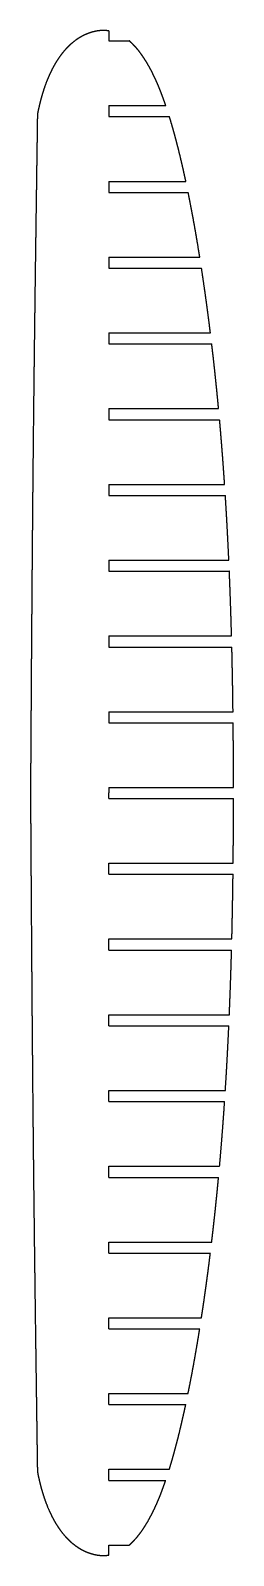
# Model space of a CAD drawing. Header units: metres. Extents: x 0 to 70, y -262 to 262.
import ezdxf

# ---------------------------------------------------------------- set-up
doc = ezdxf.new("R2010")
doc.units = ezdxf.units.M

msp = doc.modelspace()

# ---------------------------------------------------------------- linework, layer by layer
for p, q in [((26.98, 258.1, 977), (34.03, 258.1, 977)), ((26.98, 235.9, 977), (46.57, 235.9, 977)), ((26.98, 232.1, 977), (47.8, 232.1, 977)), ((26.98, 209.9, 977), (53.45, 209.9, 977)), ((26.98, 206.1, 977), (54.24, 206.1, 977)), ((26.98, 183.9, 977), (58.24, 183.9, 977)), ((26.98, 180.1, 977), (58.83, 180.1, 977)), ((26.98, 157.9, 977), (61.88, 157.9, 977)), ((26.98, 154.1, 977), (62.34, 154.1, 977)), ((26.98, 131.9, 977), (64.69, 131.9, 977)), ((26.98, 128.1, 977), (65.04, 128.1, 977)), ((26.98, 105.9, 977), (66.77, 105.9, 977)), ((26.98, 102.1, 977), (67.02, 102.1, 977)), ((26.98, 79.9, 977), (68.22, 79.9, 977)), ((26.98, 76.1, 977), (68.38, 76.1, 977)), ((26.98, 53.9, 977), (69.15, 53.9, 977)), ((26.98, 50.1, 977), (69.25, 50.1, 977)), ((26.98, 27.9, 977), (69.65, 27.9, 977)), ((26.98, 24.1, 977), (69.7, 24.1, 977)), ((26.98, 1.9, 977), (69.82, 1.9, 977)), ((26.98, -1.9, 977), (69.82, -1.9, 977)), ((26.98, -24.1, 977), (69.7, -24.1, 977)), ((26.98, -27.9, 977), (69.66, -27.9, 977)), ((26.98, -50.1, 977), (69.25, -50.1, 977)), ((26.98, -53.9, 977), (69.15, -53.9, 977)), ((26.98, -76.1, 977), (68.39, -76.1, 977)), ((26.98, -79.9, 977), (68.22, -79.9, 977)), ((26.98, -102.1, 977), (67.01, -102.1, 977)), ((26.98, -105.9, 977), (66.77, -105.9, 977)), ((26.98, -128.1, 977), (65.03, -128.1, 977)), ((26.98, -131.9, 977), (64.68, -131.9, 977)), ((26.98, -154.1, 977), (62.33, -154.1, 977)), ((26.98, -157.9, 977), (61.87, -157.9, 977)), ((26.98, -180.1, 977), (58.81, -180.1, 977)), ((26.98, -183.9, 977), (58.21, -183.9, 977)), ((26.98, -206.1, 977), (54.21, -206.1, 977)), ((26.98, -209.9, 977), (53.42, -209.9, 977)), ((26.98, -232.1, 977), (47.76, -232.1, 977)), ((26.98, -235.9, 977), (46.53, -235.9, 977)), ((26.98, -258.1, 977), (34, -258.1, 977))]:
    msp.add_line(p, q)
for points, knots in [([(26.98, 261.53, 977), (26.36, 261.62, 977), (25.73, 261.68, 977), (25.1, 261.7, 977), (24.47, 261.69, 977), (23.85, 261.64, 977), (23.22, 261.55, 977), (22.61, 261.44, 977), (21.77, 261.24, 977), (21.55, 261.19, 977), (21.33, 261.13, 977), (21.11, 261.07, 977), (20.9, 261, 977), (20.68, 260.93, 977), (20.46, 260.86, 977), (19.49, 260.51, 977), (18.75, 260.21, 977), (18.02, 259.86, 977), (17.31, 259.48, 977), (16.63, 259.06, 977), (15.96, 258.61, 977), (15.31, 258.13, 977), (13.84, 256.94, 977), (13.03, 256.2, 977), (12.26, 255.41, 977), (11.54, 254.59, 977), (10.85, 253.73, 977), (10.2, 252.85, 977), (9.59, 251.94, 977), (8.44, 250.1, 977), (7.91, 249.17, 977), (7.4, 248.22, 977), (6.93, 247.26, 977), (6.49, 246.28, 977), (6.07, 245.29, 977), (5.67, 244.29, 977), (4.84, 242.02, 977), (4.41, 240.74, 977), (4.01, 239.44, 977), (3.65, 238.14, 977), (3.31, 236.83, 977), (3.01, 235.51, 977), (2.72, 234.19, 977), (2.47, 232.86, 977)], [0, 0, 0, 0, 0, 0, 0, 0, 0, 0.1226, 0.1226, 0.1226, 0.1226, 0.1226, 0.1226, 0.1226, 0.166955, 0.166955, 0.166955, 0.166955, 0.166955, 0.166955, 0.166955, 0.321557, 0.321557, 0.321557, 0.321557, 0.321557, 0.321557, 0.321557, 0.532717, 0.532717, 0.532717, 0.532717, 0.532717, 0.532717, 0.532717, 0.739489, 0.739489, 0.739489, 0.739489, 0.739489, 0.739489, 0.739489, 1, 1, 1, 1, 1, 1, 1, 1, 1]), ([(46.57, 235.9, 977), (46.55, 235.96, 977), (46.53, 236.01, 977), (46.51, 236.07, 977), (46.49, 236.13, 977), (46.47, 236.18, 977), (46.45, 236.24, 977), (46.43, 236.29, 977), (46.21, 236.94, 977), (46, 237.53, 977), (45.79, 238.12, 977), (45.58, 238.7, 977), (45.36, 239.29, 977), (45.14, 239.87, 977), (44.91, 240.45, 977), (44.29, 242.01, 977), (43.88, 243, 977), (43.47, 243.97, 977), (43.03, 244.94, 977), (42.58, 245.9, 977), (42.12, 246.86, 977), (41.63, 247.8, 977), (40.7, 249.51, 977), (40.27, 250.28, 977), (39.81, 251.05, 977), (39.34, 251.8, 977), (38.86, 252.54, 977), (38.35, 253.27, 977), (37.82, 253.98, 977), (36.91, 255.14, 977), (36.53, 255.6, 977), (36.14, 256.04, 977), (35.74, 256.48, 977), (35.33, 256.9, 977), (34.91, 257.32, 977), (34.48, 257.72, 977), (34.03, 258.1, 977)], [0, 0, 0, 0, 0, 0, 0, 0, 0, 0.018387, 0.018387, 0.018387, 0.018387, 0.018387, 0.018387, 0.018387, 0.211973, 0.211973, 0.211973, 0.211973, 0.211973, 0.211973, 0.211973, 0.541408, 0.541408, 0.541408, 0.541408, 0.541408, 0.541408, 0.541408, 0.816703, 0.816703, 0.816703, 0.816703, 0.816703, 0.816703, 0.816703, 1, 1, 1, 1, 1, 1, 1, 1, 1]), ([(2.47, 232.86, 977), (2.47, 232.86, 977), (2.47, 232.86, 977), (2.47, 232.86, 977), (2.47, 232.86, 977), (2.47, 232.86, 977), (2.47, 232.86, 977), (2.47, 232.86, 977), (2.47, 232.86, 977), (2.47, 232.86, 977), (2.47, 232.86, 977), (2.47, 232.85, 977), (2.47, 232.85, 977), (2.47, 232.84, 977), (2.47, 232.83, 977), (2.47, 232.81, 977), (2.47, 232.8, 977), (2.47, 232.79, 977), (2.47, 232.77, 977), (2.47, 232.75, 977), (2.47, 232.73, 977), (2.47, 232.7, 977), (2.47, 232.65, 977), (2.47, 232.63, 977), (2.46, 232.61, 977), (2.46, 232.59, 977), (2.46, 232.56, 977), (2.46, 232.54, 977), (2.46, 232.51, 977), (2.46, 232.44, 977), (2.46, 232.39, 977), (2.46, 232.34, 977), (2.46, 232.28, 977), (2.46, 232.23, 977), (2.46, 232.16, 977), (2.46, 232.1, 977), (2.46, 231.95, 977), (2.45, 231.86, 977), (2.45, 231.77, 977), (2.45, 231.68, 977), (2.45, 231.57, 977), (2.45, 231.46, 977), (2.45, 231.35, 977), (2.44, 231.01, 977), (2.44, 230.79, 977), (2.44, 230.57, 977), (2.43, 230.35, 977), (2.43, 230.13, 977), (2.43, 229.91, 977), (2.42, 229.7, 977), (2.42, 229.12, 977), (2.41, 228.75, 977), (2.41, 228.39, 977), (2.4, 228.03, 977), (2.4, 227.67, 977), (2.39, 227.31, 977), (2.38, 226.94, 977), (2.37, 225.81, 977), (2.36, 225.04, 977), (2.35, 224.27, 977), (2.34, 223.5, 977), (2.33, 222.72, 977), (2.31, 221.95, 977), (2.3, 221.18, 977), (2.29, 219.89, 977), (2.28, 219.36, 977), (2.27, 218.8, 977), (2.26, 218.23, 977), (2.25, 217.65, 977), (2.25, 217.04, 977), (2.24, 216.42, 977), (2.22, 215.44, 977), (2.22, 215.1, 977), (2.21, 214.77, 977), (2.21, 214.43, 977), (2.2, 214.09, 977), (2.2, 213.76, 977), (2.19, 213.42, 977), (2.18, 212.67, 977), (2.18, 212.25, 977), (2.17, 211.83, 977), (2.17, 211.39, 977), (2.16, 210.96, 977), (2.15, 210.51, 977), (2.15, 210.06, 977), (2.11, 207.47, 977), (2.08, 205.33, 977), (2.05, 203.19, 977), (2.02, 201.05, 977), (1.99, 198.91, 977), (1.96, 196.77, 977), (1.93, 194.63, 977), (1.83, 187.04, 977), (1.75, 181.58, 977), (1.68, 176.13, 977), (1.61, 170.68, 977), (1.54, 165.22, 977), (1.47, 159.77, 977), (1.4, 154.32, 977), (1.29, 144.84, 977), (1.24, 140.82, 977), (1.2, 136.8, 977), (1.15, 132.79, 977), (1.11, 128.77, 977), (1.06, 124.75, 977), (1.02, 120.73, 977), (0.94, 112.68, 977), (0.9, 108.66, 977), (0.86, 104.64, 977), (0.82, 100.61, 977), (0.79, 96.59, 977), (0.75, 92.56, 977), (0.72, 88.54, 977), (0.66, 81.3, 977), (0.63, 78.09, 977), (0.6, 74.88, 977), (0.58, 71.67, 977), (0.55, 68.46, 977), (0.53, 65.25, 977), (0.51, 62.04, 977), (0.46, 56.05, 977), (0.44, 53.27, 977), (0.42, 50.49, 977), (0.4, 47.72, 977), (0.38, 44.94, 977), (0.36, 42.16, 977), (0.35, 39.39, 977), (0.32, 34.71, 977), (0.3, 32.82, 977), (0.29, 30.92, 977), (0.28, 29.02, 977), (0.27, 27.12, 977), (0.25, 25.22, 977), (0.24, 23.32, 977), (0.23, 20.75, 977), (0.22, 20.07, 977), (0.22, 19.39, 977), (0.21, 18.71, 977), (0.21, 18.03, 977), (0.2, 17.35, 977), (0.2, 16.67, 977), (0.19, 15.4, 977), (0.19, 14.8, 977), (0.18, 14.21, 977), (0.18, 13.61, 977), (0.18, 13.02, 977), (0.17, 12.42, 977), (0.17, 11.83, 977), (0.16, 10.54, 977), (0.16, 9.85, 977), (0.15, 9.16, 977), (0.15, 8.47, 977), (0.14, 7.78, 977), (0.14, 7.09, 977), (0.14, 6.4, 977), (0.13, 5.36, 977), (0.13, 5, 977), (0.12, 4.65, 977), (0.12, 4.29, 977), (0.12, 3.94, 977), (0.12, 3.58, 977), (0.12, 3.23, 977), (0.11, 2.68, 977), (0.11, 2.49, 977), (0.11, 2.32, 977), (0.11, 2.15, 977), (0.11, 1.99, 977), (0.11, 1.85, 977), (0.11, 1.71, 977), (0.11, 1.47, 977), (0.1, 1.35, 977), (0.1, 1.24, 977), (0.1, 1.13, 977), (0.1, 1.02, 977), (0.1, 0.91, 977), (0.1, 0.8, 977), (0.1, 0.65, 977), (0.1, 0.62, 977), (0.1, 0.58, 977), (0.1, 0.55, 977), (0.1, 0.52, 977), (0.1, 0.49, 977), (0.1, 0.46, 977), (0.1, 0.38, 977), (0.1, 0.34, 977), (0.1, 0.3, 977), (0.1, 0.27, 977), (0.1, 0.24, 977), (0.1, 0.21, 977), (0.1, 0.18, 977), (0.1, 0.13, 977), (0.1, 0.11, 977), (0.1, 0.09, 977), (0.1, 0.08, 977), (0.1, 0.06, 977), (0.1, 0.05, 977), (0.1, 0.04, 977), (0.1, 0.03, 977), (0.1, 0.02, 977), (0.1, 0.01, 977), (0.1, 0.01, 977), (0.1, 0, 977), (0.1, 0, 977), (0.1, 0, 977), (0.1, 0, 977), (0.1, 0, 977), (0.1, 0, 977), (0.1, 0, 977), (0.1, 0, 977), (0.1, 0, 977), (0.1, -0.01, 977), (0.1, -0.02, 977), (0.1, -0.03, 977), (0.1, -0.03, 977), (0.1, -0.05, 977), (0.1, -0.06, 977), (0.1, -0.08, 977), (0.1, -0.1, 977), (0.1, -0.14, 977), (0.1, -0.17, 977), (0.1, -0.2, 977), (0.1, -0.24, 977), (0.1, -0.28, 977), (0.1, -0.32, 977), (0.1, -0.37, 977), (0.1, -0.47, 977), (0.1, -0.52, 977), (0.1, -0.57, 977), (0.1, -0.63, 977), (0.1, -0.69, 977), (0.1, -0.76, 977), (0.1, -0.83, 977), (0.1, -0.98, 977), (0.1, -1.06, 977), (0.1, -1.14, 977), (0.1, -1.23, 977), (0.1, -1.33, 977), (0.1, -1.43, 977), (0.11, -1.54, 977), (0.11, -1.87, 977), (0.11, -2.09, 977), (0.11, -2.31, 977), (0.11, -2.53, 977), (0.11, -2.74, 977), (0.11, -2.96, 977), (0.12, -3.18, 977), (0.12, -3.77, 977), (0.12, -4.13, 977), (0.12, -4.49, 977), (0.13, -4.86, 977), (0.13, -5.22, 977), (0.13, -5.59, 977), (0.13, -5.95, 977), (0.14, -7.09, 977), (0.15, -7.86, 977), (0.15, -8.64, 977), (0.15, -9.41, 977), (0.16, -10.19, 977), (0.16, -10.97, 977), (0.17, -11.74, 977), (0.18, -13.04, 977), (0.18, -13.58, 977), (0.18, -14.13, 977), (0.19, -14.7, 977), (0.19, -15.29, 977), (0.2, -15.9, 977), (0.2, -16.53, 977), (0.21, -17.51, 977), (0.21, -17.85, 977), (0.21, -18.19, 977), (0.21, -18.53, 977), (0.21, -18.87, 977), (0.22, -19.2, 977), (0.22, -19.54, 977), (0.22, -20.3, 977), (0.23, -20.72, 977), (0.23, -21.14, 977), (0.23, -21.58, 977), (0.23, -22.02, 977), (0.24, -22.46, 977), (0.24, -22.92, 977), (0.26, -25.52, 977), (0.27, -27.67, 977), (0.28, -29.82, 977), (0.3, -31.97, 977), (0.31, -34.12, 977), (0.33, -36.27, 977), (0.34, -38.42, 977), (0.39, -46.04, 977), (0.43, -51.52, 977), (0.47, -56.99, 977), (0.51, -62.46, 977), (0.55, -67.93, 977), (0.59, -73.4, 977), (0.64, -78.88, 977), (0.72, -88.37, 977), (0.75, -92.4, 977), (0.79, -96.42, 977), (0.82, -100.44, 977), (0.86, -104.47, 977), (0.9, -108.49, 977), (0.94, -112.52, 977), (1.02, -120.56, 977), (1.06, -124.58, 977), (1.11, -128.6, 977), (1.15, -132.62, 977), (1.19, -136.64, 977), (1.24, -140.66, 977), (1.29, -144.68, 977), (1.38, -151.9, 977), (1.41, -155.1, 977), (1.45, -158.3, 977), (1.49, -161.5, 977), (1.53, -164.71, 977), (1.58, -167.91, 977), (1.62, -171.11, 977), (1.69, -177.08, 977), (1.73, -179.84, 977), (1.77, -182.61, 977), (1.8, -185.37, 977), (1.84, -188.14, 977), (1.88, -190.9, 977), (1.92, -193.67, 977), (1.98, -198.38, 977), (2.01, -200.33, 977), (2.04, -202.28, 977), (2.06, -204.23, 977), (2.09, -206.18, 977), (2.12, -208.13, 977), (2.15, -210.09, 977), (2.18, -212.77, 977), (2.19, -213.48, 977), (2.2, -214.17, 977), (2.21, -214.85, 977), (2.22, -215.5, 977), (2.23, -216.14, 977), (2.24, -216.76, 977), (2.26, -217.94, 977), (2.27, -218.52, 977), (2.27, -219.1, 977), (2.28, -219.68, 977), (2.29, -220.26, 977), (2.3, -220.84, 977), (2.31, -221.42, 977), (2.32, -222.68, 977), (2.33, -223.35, 977), (2.34, -224.02, 977), (2.35, -224.69, 977), (2.36, -225.37, 977), (2.37, -226.04, 977), (2.38, -226.71, 977), (2.4, -227.73, 977), (2.4, -228.07, 977), (2.41, -228.41, 977), (2.41, -228.76, 977), (2.42, -229.1, 977), (2.42, -229.44, 977), (2.43, -229.79, 977), (2.43, -230.32, 977), (2.44, -230.5, 977), (2.44, -230.67, 977), (2.44, -230.83, 977), (2.44, -230.98, 977), (2.44, -231.12, 977), (2.45, -231.26, 977), (2.45, -231.51, 977), (2.45, -231.62, 977), (2.45, -231.73, 977), (2.45, -231.84, 977), (2.46, -231.93, 977), (2.46, -232.02, 977), (2.46, -232.1, 977), (2.46, -232.21, 977), (2.46, -232.25, 977), (2.46, -232.29, 977), (2.46, -232.32, 977), (2.46, -232.35, 977), (2.46, -232.38, 977), (2.46, -232.41, 977), (2.46, -232.48, 977), (2.46, -232.52, 977), (2.46, -232.56, 977), (2.46, -232.6, 977), (2.47, -232.63, 977), (2.47, -232.66, 977), (2.47, -232.68, 977), (2.47, -232.73, 977), (2.47, -232.75, 977), (2.47, -232.77, 977), (2.47, -232.79, 977), (2.47, -232.8, 977), (2.47, -232.81, 977), (2.47, -232.82, 977), (2.47, -232.84, 977), (2.47, -232.84, 977), (2.47, -232.85, 977), (2.47, -232.85, 977), (2.47, -232.85, 977), (2.47, -232.86, 977), (2.47, -232.86, 977), (2.47, -232.86, 977), (2.47, -232.86, 977), (2.47, -232.86, 977), (2.47, -232.86, 977), (2.47, -232.86, 977), (2.47, -232.86, 977), (2.47, -232.86, 977), (2.47, -232.86, 977)], [0, 0, 0, 0, 0, 0, 0, 0, 0, 0.003118, 0.003118, 0.003118, 0.003118, 0.003118, 0.003118, 0.003118, 0.006375, 0.006375, 0.006375, 0.006375, 0.006375, 0.006375, 0.006375, 0.009958, 0.009958, 0.009958, 0.009958, 0.009958, 0.009958, 0.009958, 0.012238, 0.012238, 0.012238, 0.012238, 0.012238, 0.012238, 0.012238, 0.015495, 0.015495, 0.015495, 0.015495, 0.015495, 0.015495, 0.015495, 0.019077, 0.019077, 0.019077, 0.019077, 0.019077, 0.019077, 0.019077, 0.025409, 0.025409, 0.025409, 0.025409, 0.025409, 0.025409, 0.025409, 0.035906, 0.035906, 0.035906, 0.035906, 0.035906, 0.035906, 0.035906, 0.058242, 0.058242, 0.058242, 0.058242, 0.058242, 0.058242, 0.058242, 0.073281, 0.073281, 0.073281, 0.073281, 0.073281, 0.073281, 0.073281, 0.081183, 0.081183, 0.081183, 0.081183, 0.081183, 0.081183, 0.081183, 0.090854, 0.090854, 0.090854, 0.090854, 0.090854, 0.090854, 0.090854, 0.136198, 0.136198, 0.136198, 0.136198, 0.136198, 0.136198, 0.136198, 0.25177, 0.25177, 0.25177, 0.25177, 0.25177, 0.25177, 0.25177, 0.336939, 0.336939, 0.336939, 0.336939, 0.336939, 0.336939, 0.336939, 0.422229, 0.422229, 0.422229, 0.422229, 0.422229, 0.422229, 0.422229, 0.490272, 0.490272, 0.490272, 0.490272, 0.490272, 0.490272, 0.490272, 0.549111, 0.549111, 0.549111, 0.549111, 0.549111, 0.549111, 0.549111, 0.58934, 0.58934, 0.58934, 0.58934, 0.58934, 0.58934, 0.58934, 0.603741, 0.603741, 0.603741, 0.603741, 0.603741, 0.603741, 0.603741, 0.616342, 0.616342, 0.616342, 0.616342, 0.616342, 0.616342, 0.616342, 0.630969, 0.630969, 0.630969, 0.630969, 0.630969, 0.630969, 0.630969, 0.638496, 0.638496, 0.638496, 0.638496, 0.638496, 0.638496, 0.638496, 0.642652, 0.642652, 0.642652, 0.642652, 0.642652, 0.642652, 0.642652, 0.64617, 0.64617, 0.64617, 0.64617, 0.64617, 0.64617, 0.64617, 0.647379, 0.647379, 0.647379, 0.647379, 0.647379, 0.647379, 0.647379, 0.649395, 0.649395, 0.649395, 0.649395, 0.649395, 0.649395, 0.649395, 0.65141, 0.65141, 0.65141, 0.65141, 0.65141, 0.65141, 0.65141, 0.65355, 0.65355, 0.65355, 0.65355, 0.65355, 0.65355, 0.65355, 0.655584, 0.655584, 0.655584, 0.655584, 0.655584, 0.655584, 0.655584, 0.657599, 0.657599, 0.657599, 0.657599, 0.657599, 0.657599, 0.657599, 0.659614, 0.659614, 0.659614, 0.659614, 0.659614, 0.659614, 0.659614, 0.661293, 0.661293, 0.661293, 0.661293, 0.661293, 0.661293, 0.661293, 0.662972, 0.662972, 0.662972, 0.662972, 0.662972, 0.662972, 0.662972, 0.666236, 0.666236, 0.666236, 0.666236, 0.666236, 0.666236, 0.666236, 0.671648, 0.671648, 0.671648, 0.671648, 0.671648, 0.671648, 0.671648, 0.683164, 0.683164, 0.683164, 0.683164, 0.683164, 0.683164, 0.683164, 0.690918, 0.690918, 0.690918, 0.690918, 0.690918, 0.690918, 0.690918, 0.694992, 0.694992, 0.694992, 0.694992, 0.694992, 0.694992, 0.694992, 0.699978, 0.699978, 0.699978, 0.699978, 0.699978, 0.699978, 0.699978, 0.723351, 0.723351, 0.723351, 0.723351, 0.723351, 0.723351, 0.723351, 0.782848, 0.782848, 0.782848, 0.782848, 0.782848, 0.782848, 0.782848, 0.826599, 0.826599, 0.826599, 0.826599, 0.826599, 0.826599, 0.826599, 0.870307, 0.870307, 0.870307, 0.870307, 0.870307, 0.870307, 0.870307, 0.905117, 0.905117, 0.905117, 0.905117, 0.905117, 0.905117, 0.905117, 0.935184, 0.935184, 0.935184, 0.935184, 0.935184, 0.935184, 0.935184, 0.956394, 0.956394, 0.956394, 0.956394, 0.956394, 0.956394, 0.956394, 0.964344, 0.964344, 0.964344, 0.964344, 0.964344, 0.964344, 0.964344, 0.972028, 0.972028, 0.972028, 0.972028, 0.972028, 0.972028, 0.972028, 0.980917, 0.980917, 0.980917, 0.980917, 0.980917, 0.980917, 0.980917, 0.985467, 0.985467, 0.985467, 0.985467, 0.985467, 0.985467, 0.985467, 0.98797, 0.98797, 0.98797, 0.98797, 0.98797, 0.98797, 0.98797, 0.990474, 0.990474, 0.990474, 0.990474, 0.990474, 0.990474, 0.990474, 0.991725, 0.991725, 0.991725, 0.991725, 0.991725, 0.991725, 0.991725, 0.993811, 0.993811, 0.993811, 0.993811, 0.993811, 0.993811, 0.993811, 0.995898, 0.995898, 0.995898, 0.995898, 0.995898, 0.995898, 0.995898, 0.997358, 0.997358, 0.997358, 0.997358, 0.997358, 0.997358, 0.997358, 1, 1, 1, 1, 1, 1, 1, 1, 1]), ([(53.45, 209.9, 977), (53.21, 211.05, 977), (52.96, 212.19, 977), (52.7, 213.34, 977), (52.45, 214.48, 977), (52.19, 215.62, 977), (51.92, 216.76, 977), (51.65, 217.9, 977), (51, 220.56, 977), (50.62, 222.07, 977), (50.23, 223.59, 977), (49.83, 225.1, 977), (49.42, 226.6, 977), (49, 228.11, 977), (48.56, 229.61, 977), (48.07, 231.23, 977), (48.03, 231.35, 977), (47.99, 231.48, 977), (47.96, 231.6, 977), (47.92, 231.73, 977), (47.88, 231.85, 977), (47.84, 231.98, 977), (47.8, 232.1, 977)], [0, 0, 0, 0, 0, 0, 0, 0, 0, 0.408966, 0.408966, 0.408966, 0.408966, 0.408966, 0.408966, 0.408966, 0.954146, 0.954146, 0.954146, 0.954146, 0.954146, 0.954146, 0.954146, 1, 1, 1, 1, 1, 1, 1, 1, 1]), ([(58.24, 183.9, 977), (58.17, 184.29, 977), (58.11, 184.68, 977), (58.05, 185.07, 977), (57.99, 185.46, 977), (57.92, 185.85, 977), (57.86, 186.24, 977), (57.79, 186.63, 977), (57.34, 189.41, 977), (56.93, 191.8, 977), (56.52, 194.19, 977), (56.09, 196.58, 977), (55.65, 198.96, 977), (55.2, 201.35, 977), (54.73, 203.72, 977), (54.24, 206.1, 977)], [0, 0, 0, 0, 0, 0, 0, 0, 0, 0.140205, 0.140205, 0.140205, 0.140205, 0.140205, 0.140205, 0.140205, 1, 1, 1, 1, 1, 1, 1, 1, 1]), ([(64.69, 131.9, 977), (64.48, 134.1, 977), (64.27, 136.31, 977), (64.06, 138.51, 977), (63.83, 140.71, 977), (63.6, 142.92, 977), (63.37, 145.12, 977), (63.12, 147.32, 977), (62.81, 150.09, 977), (62.74, 150.66, 977), (62.68, 151.24, 977), (62.61, 151.81, 977), (62.55, 152.38, 977), (62.48, 152.95, 977), (62.41, 153.53, 977), (62.34, 154.1, 977)], [0, 0, 0, 0, 0, 0, 0, 0, 0, 0.793377, 0.793377, 0.793377, 0.793377, 0.793377, 0.793377, 0.793377, 1, 1, 1, 1, 1, 1, 1, 1, 1]), ([(66.77, 105.9, 977), (66.71, 106.75, 977), (66.65, 107.6, 977), (66.59, 108.45, 977), (66.53, 109.29, 977), (66.47, 110.14, 977), (66.41, 110.99, 977), (66.35, 111.84, 977), (66.15, 114.61, 977), (66, 116.54, 977), (65.85, 118.47, 977), (65.7, 120.4, 977), (65.54, 122.32, 977), (65.38, 124.25, 977), (65.21, 126.17, 977), (65.04, 128.1, 977)], [0, 0, 0, 0, 0, 0, 0, 0, 0, 0.305509, 0.305509, 0.305509, 0.305509, 0.305509, 0.305509, 0.305509, 1, 1, 1, 1, 1, 1, 1, 1, 1]), ([(69.15, 53.9, 977), (69.08, 56.56, 977), (69, 59.21, 977), (68.92, 61.87, 977), (68.83, 64.52, 977), (68.74, 67.18, 977), (68.64, 69.83, 977), (68.54, 72.48, 977), (68.42, 75.26, 977), (68.41, 75.38, 977), (68.41, 75.5, 977), (68.4, 75.62, 977), (68.4, 75.74, 977), (68.39, 75.86, 977), (68.39, 75.98, 977), (68.38, 76.1, 977)], [0, 0, 0, 0, 0, 0, 0, 0, 0, 0.956697, 0.956697, 0.956697, 0.956697, 0.956697, 0.956697, 0.956697, 1, 1, 1, 1, 1, 1, 1, 1, 1]), ([(62.33, -154.1, 977), (62.47, -152.9, 977), (62.61, -151.69, 977), (62.75, -150.49, 977), (62.89, -149.29, 977), (63.03, -148.09, 977), (63.16, -146.88, 977), (63.29, -145.68, 977), (63.53, -143.46, 977), (63.64, -142.45, 977), (63.74, -141.43, 977), (63.85, -140.42, 977), (63.95, -139.4, 977), (64.06, -138.38, 977), (64.16, -137.36, 977), (64.31, -135.78, 977), (64.37, -135.23, 977), (64.42, -134.68, 977), (64.47, -134.12, 977), (64.53, -133.57, 977), (64.58, -133.01, 977), (64.63, -132.46, 977), (64.68, -131.9, 977)], [0, 0, 0, 0, 0, 0, 0, 0, 0, 0.435366, 0.435366, 0.435366, 0.435366, 0.435366, 0.435366, 0.435366, 0.801436, 0.801436, 0.801436, 0.801436, 0.801436, 0.801436, 0.801436, 1, 1, 1, 1, 1, 1, 1, 1, 1]), ([(58.81, -180.1, 977), (58.9, -179.46, 977), (59, -178.82, 977), (59.1, -178.18, 977), (59.2, -177.54, 977), (59.29, -176.9, 977), (59.39, -176.26, 977), (59.48, -175.62, 977), (59.89, -172.85, 977), (60.19, -170.71, 977), (60.49, -168.58, 977), (60.78, -166.45, 977), (61.06, -164.31, 977), (61.34, -162.17, 977), (61.61, -160.04, 977), (61.87, -157.9, 977)], [0, 0, 0, 0, 0, 0, 0, 0, 0, 0.231144, 0.231144, 0.231144, 0.231144, 0.231144, 0.231144, 0.231144, 1, 1, 1, 1, 1, 1, 1, 1, 1]), ([(54.21, -206.1, 977), (54.3, -205.67, 977), (54.38, -205.24, 977), (54.47, -204.82, 977), (54.56, -204.39, 977), (54.64, -203.96, 977), (54.73, -203.53, 977), (54.81, -203.1, 977), (55.35, -200.33, 977), (55.8, -197.99, 977), (56.23, -195.65, 977), (56.65, -193.3, 977), (57.05, -190.95, 977), (57.45, -188.6, 977), (57.84, -186.25, 977), (58.21, -183.9, 977)], [0, 0, 0, 0, 0, 0, 0, 0, 0, 0.154936, 0.154936, 0.154936, 0.154936, 0.154936, 0.154936, 0.154936, 1, 1, 1, 1, 1, 1, 1, 1, 1]), ([(47.76, -232.1, 977), (48.29, -230.39, 977), (48.8, -228.68, 977), (49.29, -226.96, 977), (49.76, -225.24, 977), (50.22, -223.52, 977), (50.66, -221.79, 977), (51.09, -220.05, 977), (51.76, -217.27, 977), (52.01, -216.22, 977), (52.25, -215.17, 977), (52.49, -214.11, 977), (52.73, -213.06, 977), (52.96, -212.01, 977), (53.19, -210.95, 977), (53.42, -209.9, 977)], [0, 0, 0, 0, 0, 0, 0, 0, 0, 0.623435, 0.623435, 0.623435, 0.623435, 0.623435, 0.623435, 0.623435, 1, 1, 1, 1, 1, 1, 1, 1, 1]), ([(2.47, -232.86, 977), (2.77, -234.43, 977), (3.11, -236, 977), (3.48, -237.55, 977), (3.9, -239.1, 977), (4.35, -240.63, 977), (4.86, -242.15, 977), (5.41, -243.65, 977), (6.52, -246.32, 977), (7.05, -247.5, 977), (7.62, -248.66, 977), (8.23, -249.8, 977), (8.88, -250.92, 977), (9.59, -252, 977), (10.34, -253.05, 977), (11.66, -254.67, 977), (12.18, -255.28, 977), (12.72, -255.86, 977), (13.28, -256.43, 977), (13.87, -256.97, 977), (14.48, -257.49, 977), (15.1, -257.98, 977), (16.06, -258.66, 977), (16.37, -258.87, 977), (16.69, -259.07, 977), (17.01, -259.27, 977), (17.33, -259.46, 977), (17.66, -259.64, 977), (17.99, -259.81, 977), (18.49, -260.06, 977), (18.66, -260.14, 977), (18.82, -260.21, 977), (18.99, -260.29, 977), (19.16, -260.36, 977), (19.32, -260.43, 977), (19.49, -260.5, 977), (19.82, -260.63, 977), (19.99, -260.7, 977), (20.16, -260.76, 977), (20.33, -260.82, 977), (20.5, -260.87, 977), (20.67, -260.93, 977), (20.84, -260.98, 977), (21.73, -261.25, 977), (22.46, -261.43, 977), (23.21, -261.57, 977), (23.96, -261.67, 977), (24.72, -261.71, 977), (25.48, -261.71, 977), (26.23, -261.64, 977), (26.98, -261.53, 977)], [0, 0, 0, 0, 0, 0, 0, 0, 0, 0.0217039, 0.0217039, 0.0217039, 0.0217039, 0.0217039, 0.0217039, 0.0217039, 0.03922636, 0.03922636, 0.03922636, 0.03922636, 0.03922636, 0.03922636, 0.03922636, 0.05004512, 0.05004512, 0.05004512, 0.05004512, 0.05004512, 0.05004512, 0.05004512, 0.05514238, 0.05514238, 0.05514238, 0.05514238, 0.05514238, 0.05514238, 0.05514238, 0.0576299, 0.0576299, 0.0576299, 0.0576299, 0.0576299, 0.0576299, 0.0576299, 0.06011744, 0.06011744, 0.06011744, 0.06011744, 0.06011744, 0.06011744, 0.06011744, 0.07069749, 0.07069749, 0.07069749, 0.07069749, 0.07069749, 0.07069749, 0.07069749, 0.07069749, 0.07069749]), ([(34, -258.1, 977), (34.21, -257.92, 977), (34.41, -257.74, 977), (34.62, -257.55, 977), (34.82, -257.36, 977), (35.02, -257.17, 977), (35.21, -256.97, 977), (35.41, -256.78, 977), (36.28, -255.86, 977), (36.94, -255.1, 977), (37.56, -254.32, 977), (38.15, -253.52, 977), (38.72, -252.71, 977), (39.26, -251.87, 977), (39.78, -251.02, 977), (40.95, -249.01, 977), (41.59, -247.84, 977), (42.19, -246.65, 977), (42.77, -245.45, 977), (43.32, -244.24, 977), (43.84, -243.01, 977), (44.35, -241.78, 977), (45.05, -239.99, 977), (45.26, -239.44, 977), (45.47, -238.87, 977), (45.68, -238.3, 977), (45.9, -237.71, 977), (46.11, -237.12, 977), (46.32, -236.51, 977), (46.53, -235.9, 977)], [0, 0, 0, 0, 0, 0, 0, 0, 0, 0.086664, 0.086664, 0.086664, 0.086664, 0.086664, 0.086664, 0.086664, 0.398577, 0.398577, 0.398577, 0.398577, 0.398577, 0.398577, 0.398577, 0.816284, 0.816284, 0.816284, 0.816284, 0.816284, 0.816284, 0.816284, 1, 1, 1, 1, 1, 1, 1, 1, 1])]:
    msp.add_open_spline(points, degree=8, knots=knots)
for points, degree in [([(26.98, 261.53, 977), (26.98, 258.1, 977)], 1), ([(26.98, 235.9, 977), (26.98, 232.1, 977)], 1), ([(26.98, 209.9, 977), (26.98, 206.1, 977)], 1), ([(26.98, 183.9, 977), (26.98, 180.1, 977)], 1), ([(61.88, 157.9, 977), (61.54, 160.68, 977), (61.19, 163.46, 977), (60.83, 166.24, 977), (60.45, 169.01, 977), (60.06, 171.79, 977), (59.66, 174.56, 977), (59.25, 177.33, 977), (58.83, 180.1, 977)], 8), ([(26.98, 157.9, 977), (26.98, 154.1, 977)], 1), ([(26.98, 131.9, 977), (26.98, 128.1, 977)], 1), ([(26.98, 105.9, 977), (26.98, 102.1, 977)], 1), ([(68.22, 79.9, 977), (68.09, 82.68, 977), (67.96, 85.45, 977), (67.82, 88.23, 977), (67.68, 91, 977), (67.52, 93.78, 977), (67.36, 96.55, 977), (67.19, 99.33, 977), (67.02, 102.1, 977)], 8), ([(26.98, 79.9, 977), (26.98, 76.1, 977)], 1), ([(26.98, 53.9, 977), (26.98, 50.1, 977)], 1), ([(69.65, 27.9, 977), (69.62, 30.68, 977), (69.58, 33.45, 977), (69.54, 36.23, 977), (69.49, 39, 977), (69.44, 41.78, 977), (69.38, 44.55, 977), (69.32, 47.33, 977), (69.25, 50.1, 977)], 8), ([(26.98, 27.9, 977), (26.98, 24.1, 977)], 1), ([(69.82, 1.9, 977), (69.82, 4.68, 977), (69.81, 7.45, 977), (69.8, 10.23, 977), (69.79, 13, 977), (69.77, 15.78, 977), (69.75, 18.55, 977), (69.73, 21.33, 977), (69.7, 24.1, 977)], 8), ([(26.98, 1.9, 977), (26.98, 0, 977)], 1), ([(26.98, -1.9, 977), (26.98, 0, 977)], 1), ([(69.7, -24.1, 977), (69.73, -21.33, 977), (69.75, -18.55, 977), (69.77, -15.78, 977), (69.79, -13, 977), (69.8, -10.23, 977), (69.81, -7.45, 977), (69.82, -4.68, 977), (69.82, -1.9, 977)], 8), ([(26.98, -27.9, 977), (26.98, -24.1, 977)], 1), ([(69.25, -50.1, 977), (69.32, -47.33, 977), (69.38, -44.55, 977), (69.44, -41.78, 977), (69.49, -39, 977), (69.54, -36.23, 977), (69.58, -33.45, 977), (69.62, -30.68, 977), (69.66, -27.9, 977)], 8), ([(26.98, -53.9, 977), (26.98, -50.1, 977)], 1), ([(68.39, -76.1, 977), (68.5, -73.33, 977), (68.61, -70.55, 977), (68.72, -67.78, 977), (68.82, -65, 977), (68.91, -62.23, 977), (69, -59.45, 977), (69.08, -56.68, 977), (69.15, -53.9, 977)], 8), ([(26.98, -79.9, 977), (26.98, -76.1, 977)], 1), ([(67.01, -102.1, 977), (67.19, -99.33, 977), (67.36, -96.55, 977), (67.52, -93.78, 977), (67.68, -91, 977), (67.82, -88.23, 977), (67.96, -85.45, 977), (68.09, -82.68, 977), (68.22, -79.9, 977)], 8), ([(26.98, -105.9, 977), (26.98, -102.1, 977)], 1), ([(65.03, -128.1, 977), (65.28, -125.33, 977), (65.52, -122.55, 977), (65.75, -119.78, 977), (65.97, -117.01, 977), (66.18, -114.23, 977), (66.38, -111.45, 977), (66.58, -108.68, 977), (66.77, -105.9, 977)], 8), ([(26.98, -131.9, 977), (26.98, -128.1, 977)], 1), ([(26.98, -157.9, 977), (26.98, -154.1, 977)], 1), ([(26.98, -183.9, 977), (26.98, -180.1, 977)], 1), ([(26.98, -209.9, 977), (26.98, -206.1, 977)], 1), ([(26.98, -235.9, 977), (26.98, -232.1, 977)], 1), ([(26.98, -261.53, 977), (26.98, -258.1, 977)], 1)]:
    msp.add_open_spline(points, degree=degree)

doc.saveas('drawing.dxf')
